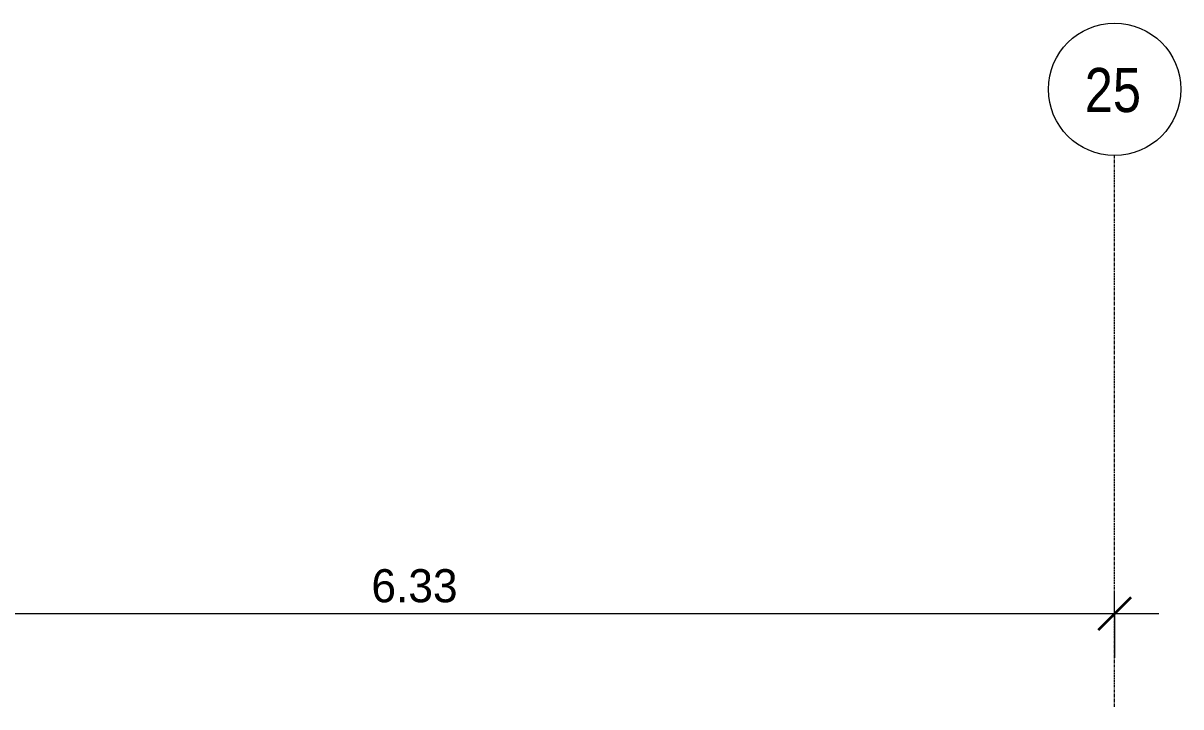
# Model space of a CAD drawing. Header units: centimetres. Extents: x -13467 to 3766, y -437 to 1921.
# Drawn here: x 1046 to 1570, y 1611 to 1921 of the extents above; entities that cross this region are included whole.
import ezdxf

# ---------------------------------------------------------------- set-up
doc = ezdxf.new("R2010")
doc.units = ezdxf.units.CM
doc.linetypes.add('Grid Line', pattern=[2.2225, 1.27, -0.3175, 0.3175, -0.3175])
for name, color, linetype, lineweight in [('A-ANNO-DIMS', 7, 'Continuous', 9), ('A-ANNO-DIMS-100', 7, 'Continuous', 9), ('S-GRID', 7, 'Continuous', 9), ('S-GRID-IDEN', 7, 'Continuous', 9)]:
    doc.layers.add(name, color=color, linetype=linetype, lineweight=lineweight)
doc.styles.add('Century Gothic_1', font='GOTHIC.TTF', dxfattribs={"height": 15})
doc.styles.add('Saira Condensed', font='SairaCondensed-Regular.ttf', dxfattribs={"height": 20})
doc.dimstyles.new('FCA_N_Cotas_E100', dxfattribs={"dimscale": 30.48, "dimtxt": 15.662524, "dimasz": 0.492126, "dimexe": 0.656168, "dimexo": 0.656168, "dimgap": 0.032808, "dimtad": 1, "dimlfac": 0.01, "dimrnd": 0.01, "dimzin": 0, "dimdsep": 46, "dimtxsty": 'Century Gothic_1', "dimblk1": 'OBLIQUE', "dimblk2": 'OBLIQUE', "dimsah": 1, "dimcen": 0.09, "dimdle": 0.656168, "dimazin": 2, "dimtfac": 1, "dimtdec": 4, "dimtix": 1, "dimtmove": 0, "dimatfit": 3, "dimfxl": 1, "dimtvp": 1, "dimtolj": 1, "dimtzin": 0, "dimarcsym": 2})

# ---------------------------------------------------------------- blocks, each defined once
blk = doc.blocks.new('Grid - 3mm-1939417-Sección 1-2')
at = {"layer": 'S-GRID-IDEN', "color": 253, "true_color": 0xaaaaaa}
blk.add_circle((-3346.72, 1891.33), 30, dxfattribs=at)
blk = doc.blocks.new('DIMBLOCK25-Sección 1-2')
at = {"layer": 'A-ANNO-DIMS-100'}
for p, q in [((907.58, 1653.54), (907.58, 1662.93)), ((1540.13, 1653.54), (1540.13, 1662.93)), ((1560.13, 1653.54), (907.58, 1653.54)), ((907.58, 1653.54), (907.58, 1633.54)), ((1540.13, 1653.54), (1540.13, 1633.54))]:
    blk.add_line(p, q, dxfattribs=at)
at = {"layer": 'A-ANNO-DIMS-100', "lineweight": 35}
for p, q in [((907.58, 1653.54), (915.08, 1661.04)), ((1540.13, 1653.54), (1547.63, 1661.04)), ((907.58, 1653.54), (900.08, 1646.04)), ((1540.13, 1653.54), (1532.63, 1646.04))]:
    blk.add_line(p, q, dxfattribs=at)
at = {"layer": 'A-ANNO-DIMS-100', "color": 0, "insert": (1203.47, 1673.76), "char_height": 15, "width": 48.9267, "attachment_point": 1, "line_spacing_factor": 0.984502, "style": 'Century Gothic_1'}
blk.add_mtext('6.33', dxfattribs=at)
blk = doc.blocks.new('_Oblique')
at = {"color": 0, "linetype": 'ByBlock', "lineweight": -2}
blk.add_line((-0.5, -0.5), (0.5, 0.5), dxfattribs=at)

msp = doc.modelspace()

# ---------------------------------------------------------------- linework, layer by layer
at = {"layer": 'S-GRID', "color": 253, "linetype": 'Grid Line', "true_color": 0xaaaaaa}
msp.add_line((1540.134, 1611.334), (1540.134, 1861.334), dxfattribs=at)

# ---------------------------------------------------------------- block references
at = {"layer": 'S-GRID-IDEN', "color": 253, "true_color": 0xaaaaaa}
msp.add_blockref('Grid - 3mm-1939417-Sección 1-2', (4886.855, 0), dxfattribs=at)

# ---------------------------------------------------------------- texts
at = {"layer": 'S-GRID-IDEN', "color": 253, "true_color": 0xaaaaaa, "insert": (1526.61, 1901.014), "char_height": 20, "width": 32.0675, "attachment_point": 1, "style": 'Saira Condensed'}
msp.add_mtext('25', dxfattribs=at)

# ---------------------------------------------------------------- dimensions: what is measured, and where the dimension line sits
at = {"layer": 'A-ANNO-DIMS'}
dim = msp.add_linear_dim(base=(907.583, 1653.535), p1=(1540.134, 1642.929), p2=(907.583, 1642.929), dimstyle='FCA_N_Cotas_E100', override={"dimpost": '<>', "dimfxl": 632.550415}, dxfattribs=at)
dim.commit()
dim.dimension.update_dxf_attribs({"geometry": 'DIMBLOCK25-Sección 1-2', "text_midpoint": (1223.859, 1662.413)})

doc.saveas('drawing.dxf')
